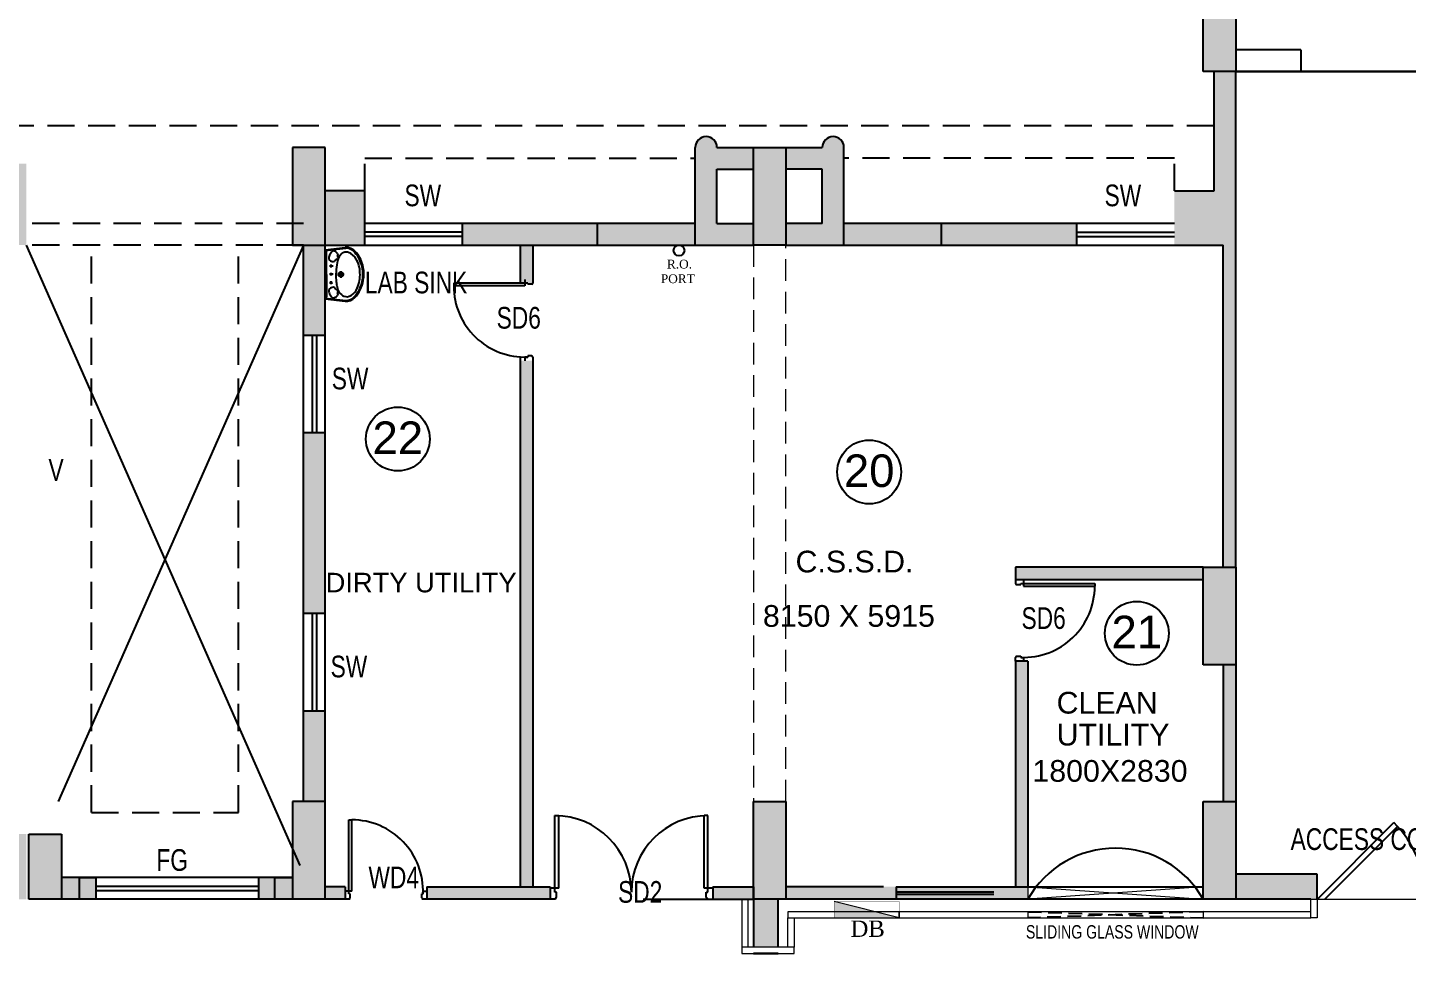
# Model space of a CAD drawing. Extents: x 11034434 to 11724204, y -4674497 to -3911811.
# Drawn here: x 11635292 to 11648006, y -4534033 to -4525498 of the extents above; entities that cross this region are included whole.
import ezdxf

# ---------------------------------------------------------------- set-up
doc = ezdxf.new("R2010")
doc.units = 0
doc.header["$MEASUREMENT"] = 0
for name, pattern in [('CENTER', [0]), ('DASHED', [0.75, 0.5, -0.25]), ('DASHED2', [0.375, 0.25, -0.125]), ('HIDDEN', [0.375, 0.25, -0.125])]:
    doc.linetypes.add(name, pattern=pattern)
doc.layers.get('0').update_dxf_attribs({"color": 251, "linetype": 'CONTINUOUS'})
for name, color, linetype, lineweight in [('0.0', 251, 'CONTINUOUS', 0), ('OT TEXT', 251, 'CONTINUOUS', 5), ('WALL PANEL', 7, 'CONTINUOUS', 15)]:
    doc.layers.add(name, color=color, linetype=linetype, lineweight=lineweight)
for name, color, linetype in [('BEAM', 251, 'CONTINUOUS'), ('BLOCK', 251, 'CONTINUOUS'), ('HATCH', 251, 'CONTINUOUS'), ('HS', 251, 'CONTINUOUS'), ('SECTION', 251, 'CONTINUOUS')]:
    doc.layers.add(name, color=color, linetype=linetype)
doc.styles.add('ARIAL', font='arial.ttf', dxfattribs={"width": 0.75})
doc.styles.get("Standard").update_dxf_attribs({"font": 'arial.ttf'})

# ---------------------------------------------------------------- blocks, each defined once
blk = doc.blocks.new('A$C2EC22F09')
at = {"lineweight": 15, "ltscale": 5}
h = blk.add_hatch(color=251, dxfattribs=at)
h.dxf.hatch_style = 1
h.paths.add_polyline_path([(150, 300), (0, 300), (0, -300)])
at = {"color": 7, "lineweight": 15, "ltscale": 5}
blk.add_line((0, -300), (150, 300), dxfattribs=at)
at = {"color": 7, "lineweight": 15, "ltscale": 5, "const_width": 2.42}
blk.add_lwpolyline([(0, -300), (0, 300), (150, 300), (150, -300), (0, -300)], dxfattribs=at)
at = {"layer": 'OT TEXT', "color": 117, "lineweight": 5, "insert": (-100, -9), "char_height": 150, "attachment_point": 5, "rotation": 270}
blk.add_mtext('{\\fTimes New Roman|b0|i0|c0|p18;\\C5;DB}', dxfattribs=at)

msp = doc.modelspace()

# ---------------------------------------------------------------- hatches: boundary and pattern name
at = {"ltscale": 500}
for points in [[(11646424, -4525903), (11646224, -4525903), (11646224, -4527003), (11645859, -4527003), (11645859, -4527303), (11645859, -4527503), (11646309, -4527503), (11646309, -4530473), (11646424, -4530473)], [(11642814, -4526603, 0.9999454), (11642614, -4526603), (11641644, -4526603, 0.9999615), (11641444, -4526603), (11641444, -4527303), (11641444, -4527503), (11641979, -4527503), (11641979, -4527303), (11641644, -4527303), (11641644, -4526803), (11641979, -4526803), (11641979, -4526753), (11642279, -4526753), (11642279, -4526803), (11642614, -4526803), (11642614, -4527303), (11642279, -4527303), (11642279, -4527503), (11642814, -4527503), (11642814, -4527303)], [(11638399, -4527303), (11638399, -4527003), (11638034, -4527003), (11638034, -4527503), (11638399, -4527503)], [(11646424, -4531373), (11646309, -4531373), (11646309, -4532633), (11646424, -4532633)], [(11635769, -4533333), (11635604, -4533333), (11635604, -4533533), (11635769, -4533533)], [(11637734, -4533333), (11637569, -4533333), (11637569, -4533533), (11637734, -4533533)], [(11641605.2, -4533418), (11641605.2, -4533533), (11641979, -4533533), (11641979, -4533418)], [(11644509, -4533418), (11642279, -4533418), (11642279, -4533533), (11644509, -4533533)]]:
    msp.add_hatch(color=256, dxfattribs=at).paths.add_polyline_path(points)
h = msp.add_hatch(color=256, dxfattribs=at)
h.paths.add_polyline_path([(11647174, -4533303), (11647174, -4533533), (11647174, -4533533)], flags=16)
h.paths.add_polyline_path([(11647174, -4533533), (11647174, -4533303), (11646424, -4533303), (11646424, -4533533)])
at = {"layer": 'HATCH', "ltscale": 500}
h = msp.add_hatch(color=251, dxfattribs=at)
h.dxf.hatch_style = 1
h.paths.add_polyline_path([(11633364, -4566323), (11633664, -4566323), (11633664, -4567223), (11633364, -4567223)])
h.paths.add_polyline_path([(11676774, -4570188), (11677674, -4570188), (11677674, -4570488), (11676774, -4570488)])
h.paths.add_polyline_path([(11651189, -4576253), (11651489, -4576253), (11651489, -4577153), (11651189, -4577153)])
h.paths.add_polyline_path([(11673574, -4576253), (11674174, -4576253), (11674174, -4576553), (11673574, -4576553)])
h.paths.add_polyline_path([(11629934, -4558133), (11630684, -4558133), (11630684, -4558433), (11629934, -4558433)])
h.paths.add_polyline_path([(11629934, -4561663), (11630834, -4561663), (11630834, -4561963), (11629934, -4561963)])
h.paths.add_polyline_path([(11666915.7, -4576153), (11667744, -4576153), (11667744, -4576453), (11666915.7, -4576453)])
h.paths.add_polyline_path([(11643159, -4575553), (11643459, -4575553), (11643459, -4576453), (11643159, -4576453)])
h.paths.add_polyline_path([(11636989, -4575703), (11637289, -4575703), (11637289, -4576453), (11636989, -4576453)])
h.paths.add_polyline_path([(11636664, -4576478), (11636964, -4576478), (11636964, -4577228), (11636664, -4577228)])
h.paths.add_polyline_path([(11629934, -4547263), (11630684, -4547263), (11630684, -4547563), (11629934, -4547563)])
h.paths.add_polyline_path([(11676774, -4547263), (11677674, -4547263), (11677674, -4547563), (11676774, -4547563)])
h.paths.add_polyline_path([(11629834, -4566323), (11630134, -4566323), (11630134, -4567223), (11629834, -4567223)])
h.paths.add_polyline_path([(11636664, -4575703), (11636964, -4575703), (11636964, -4576453), (11636664, -4576453)])
h.paths.add_polyline_path([(11676674, -4533533), (11676974, -4533533), (11676974, -4532554.7), (11676674, -4532554.7)])
h.paths.add_polyline_path([(11629934, -4554533), (11630684, -4554533), (11630684, -4554833), (11629934, -4554833)])
h.paths.add_polyline_path([(11658389, -4576253), (11658689, -4576253), (11658689, -4577153), (11658389, -4577153)])
h.paths.add_polyline_path([(11676774, -4527303), (11677674, -4527303), (11677674, -4527603), (11676774, -4527603)])
h.paths.add_polyline_path([(11676774, -4543663), (11677674, -4543663), (11677674, -4543963), (11676774, -4543963)])
h.paths.add_polyline_path([(11629934, -4550933), (11630684, -4550933), (11630684, -4551233), (11629934, -4551233)])
h.paths.add_polyline_path([(11661989, -4570223), (11662289, -4570223), (11662289, -4571123), (11661989, -4571123)])
h.paths.add_polyline_path([(11676774, -4550933), (11677674, -4550933), (11677674, -4551233), (11676774, -4551233)])
h.paths.add_polyline_path([(11634979, -4536533), (11635279, -4536533), (11635279, -4537133), (11634979, -4537133)])
h.paths.add_polyline_path([(11629934, -4536533), (11630834, -4536533), (11630834, -4536833), (11629934, -4536833)])
h.paths.add_polyline_path([(11676774, -4536533), (11677574, -4536533), (11677574, -4536833), (11676774, -4536833)])
h.paths.add_polyline_path([(11673574, -4565263), (11674272.9, -4565263), (11674272.9, -4565563), (11673574, -4565563)])
h.paths.add_polyline_path([(11670744, -4576153), (11671572.3, -4576153), (11671572.3, -4576453), (11670744, -4576453)])
h.paths.add_polyline_path([(11676774, -4558133), (11677674, -4558133), (11677674, -4558433), (11676774, -4558433)])
h.paths.add_polyline_path([(11634979, -4532933), (11635279, -4532933), (11635279, -4533533), (11634979, -4533533)])
h.paths.add_polyline_path([(11635304, -4532933), (11635604, -4532933), (11635604, -4533533), (11635304, -4533533)])
h.paths.add_polyline_path([(11631314, -4532633), (11631614, -4532633), (11631614, -4533533), (11631314, -4533533)])
h.paths.add_polyline_path([(11676774, -4576153), (11677674, -4576153), (11677674, -4576453), (11676774, -4576453)])
h.paths.add_polyline_path([(11649424, -4525003), (11649724, -4525003), (11649724, -4525903), (11649424, -4525903)])
h.paths.add_polyline_path([(11655454, -4525003), (11655754, -4525003), (11655754, -4525903), (11655454, -4525903)])
h.paths.add_polyline_path([(11633364, -4575703), (11633664, -4575703), (11633664, -4576453), (11633364, -4576453)])
h.paths.add_polyline_path([(11635304, -4536533), (11635604, -4536533), (11635604, -4537133), (11635304, -4537133)])
h.paths.add_polyline_path([(11646124, -4525003), (11646424, -4525003), (11646424, -4525903), (11646124, -4525903)])
h.paths.add_polyline_path([(11631314, -4526753), (11631614, -4526753), (11631614, -4527503), (11631314, -4527503)])
h.paths.add_polyline_path([(11634979, -4540133), (11635279, -4540133), (11635279, -4540733), (11634979, -4540733)])
h.paths.add_polyline_path([(11635304, -4540733), (11635604, -4540733), (11635604, -4540133), (11635304, -4540133)])
h.paths.add_polyline_path([(11633364, -4561213), (11633664, -4561213), (11633664, -4561963), (11633364, -4561963)])
h.paths.add_polyline_path([(11634979, -4526753), (11635279, -4526753), (11635279, -4527503), (11634979, -4527503)])
h.paths.add_polyline_path([(11632914, -4576478), (11633664, -4576478), (11633664, -4576778), (11632914, -4576778)])
h.paths.add_polyline_path([(11661989, -4576253), (11662289, -4576253), (11662289, -4577153), (11661989, -4577153)])
h.paths.add_polyline_path([(11633364, -4570223), (11633664, -4570223), (11633664, -4570973), (11633364, -4570973)])
h.paths.add_polyline_path([(11654789, -4576253), (11655089, -4576253), (11655089, -4577153), (11654789, -4577153)])
h.paths.add_polyline_path([(11676774, -4540133), (11677674, -4540133), (11677674, -4540433), (11676774, -4540433)])
h.paths.add_polyline_path([(11629934, -4543663), (11630684, -4543663), (11630684, -4543963), (11629934, -4543963)])
h.paths.add_polyline_path([(11670744, -4576478), (11671344, -4576478), (11671344, -4576778), (11670744, -4576778)])
h.paths.add_polyline_path([(11629659, -4576478), (11630409, -4576478), (11630409, -4576778), (11629659, -4576778)])
h.paths.add_polyline_path([(11667144, -4576478), (11667744, -4576478), (11667744, -4576778), (11667144, -4576778)])
h.paths.add_polyline_path([(11630834, -4540133), (11629934, -4540133), (11629934, -4540433), (11630834, -4540433)])
h.paths.add_polyline_path([(11643159, -4570223), (11643459, -4570223), (11643459, -4571123), (11643159, -4571123)])
h.paths.add_polyline_path([(11647589, -4576253), (11647889, -4576253), (11647889, -4577153), (11647589, -4577153)])
h.paths.add_polyline_path([(11667444, -4570223), (11667744, -4570223), (11667744, -4571123), (11667444, -4571123)])
h.paths.add_polyline_path([(11676774, -4561663), (11677674, -4561663), (11677674, -4561963), (11676774, -4561963)])
h.paths.add_polyline_path([(11676774, -4566923), (11677752.3, -4566923), (11677752.3, -4567223), (11676774, -4567223)])
h.paths.add_polyline_path([(11637734, -4526603), (11638034, -4526603), (11638034, -4527503), (11637734, -4527503)])
edge = h.paths.add_edge_path()
edge.add_line((11658239, -4526603), (11658239, -4527503))
edge.add_line((11670744, -4567223), (11671722.3, -4567223))
edge.add_line((11636664, -4561213), (11636664, -4561963))
edge.add_line((11658539, -4533533), (11658539, -4532633))
edge.add_line((11636964, -4570973), (11636964, -4570223))
edge.add_line((11636989, -4570223), (11636989, -4570973))
h.paths.add_polyline_path([(11655454, -4566923), (11656354, -4566923), (11656354, -4567223), (11655454, -4567223)], flags=17)
h.paths.add_polyline_path([(11640094, -4566323), (11640394, -4566323), (11640394, -4567223), (11640094, -4567223)], flags=17)
h.paths.add_polyline_path([(11636989, -4566473), (11637289, -4566473), (11637289, -4567223), (11636989, -4567223)], flags=17)
h.paths.add_polyline_path([(11636989, -4570223), (11637289, -4570223), (11637289, -4570973), (11636989, -4570973)], flags=17)
h.paths.add_polyline_path([(11645445.7, -4566923), (11646424, -4566923), (11646424, -4567223), (11645445.7, -4567223)], flags=17)
h.paths.add_polyline_path([(11647249.9, -4570223), (11648228.1, -4570223), (11648228.1, -4570523), (11647249.9, -4570523)], flags=17)
h.paths.add_polyline_path([(11660814, -4566923), (11661714, -4566923), (11661714, -4567223), (11660814, -4567223)], flags=17)
h.paths.add_polyline_path([(11649424, -4566923), (11650402.3, -4566923), (11650402.3, -4567223), (11649424, -4567223)], flags=17)
h.paths.add_polyline_path([(11666844, -4566923), (11667744, -4566923), (11667744, -4567223), (11666844, -4567223)], flags=17)
h.paths.add_polyline_path([(11636664, -4566473), (11636964, -4566473), (11636964, -4567223), (11636664, -4567223)], flags=17)
h.paths.add_polyline_path([(11636664, -4570223), (11636964, -4570223), (11636964, -4570973), (11636664, -4570973)], flags=17)
h.paths.add_polyline_path([(11660814, -4540133), (11661714, -4540133), (11661714, -4540433), (11660814, -4540433)], flags=17)
h.paths.add_polyline_path([(11655454, -4532933), (11655754, -4532933), (11655754, -4533533), (11655454, -4533533)], flags=16)
h.paths.add_polyline_path([(11655454, -4547263), (11656354, -4547263), (11656354, -4547563), (11655454, -4547563)], flags=17)
h.paths.add_polyline_path([(11652224, -4531073), (11652824, -4531073), (11652824, -4531373), (11652224, -4531373)], flags=17)
h.paths.add_polyline_path([(11652224, -4533233), (11652824, -4533233), (11652824, -4533533), (11652224, -4533533)], flags=16)
h.paths.add_polyline_path([(11660814, -4561663), (11661714, -4561663), (11661714, -4561963), (11660814, -4561963)], flags=17)
h.paths.add_polyline_path([(11636664, -4561213), (11636964, -4561213), (11636964, -4561963), (11636664, -4561963)], flags=17)
h.paths.add_polyline_path([(11646424, -4551233), (11645524, -4551233), (11645524, -4550933), (11646424, -4550933)], flags=17)
h.paths.add_polyline_path([(11639494, -4558133), (11640394, -4558133), (11640394, -4558433), (11639494, -4558433)], flags=17)
h.paths.add_polyline_path([(11646124, -4561363), (11646424, -4561363), (11646424, -4562263), (11646124, -4562263)], flags=17)
h.paths.add_polyline_path([(11639494, -4561663), (11640394, -4561663), (11640394, -4561963), (11639494, -4561963)], flags=17)
h.paths.add_polyline_path([(11655454, -4558133), (11656354, -4558133), (11656354, -4558433), (11655454, -4558433)], flags=17)
h.paths.add_polyline_path([(11636989, -4561213), (11637289, -4561213), (11637289, -4561963), (11636989, -4561963)], flags=17)
h.paths.add_polyline_path([(11639494, -4554533), (11640394, -4554533), (11640394, -4554833), (11639494, -4554833)], flags=17)
h.paths.add_polyline_path([(11660814, -4543663), (11661714, -4543663), (11661714, -4543963), (11660814, -4543963)], flags=17)
h.paths.add_polyline_path([(11660814, -4554533), (11661714, -4554533), (11661714, -4554833), (11660814, -4554833)], flags=17)
h.paths.add_polyline_path([(11660814, -4550933), (11661714, -4550933), (11661714, -4551233), (11660814, -4551233)], flags=17)
h.paths.add_polyline_path([(11664314, -4565263), (11664914, -4565263), (11664914, -4565563), (11664314, -4565563)], flags=17)
h.paths.add_polyline_path([(11670744, -4547263), (11671644, -4547263), (11671644, -4547563), (11670744, -4547563)], flags=17)
h.paths.add_polyline_path([(11666844, -4547263), (11667744, -4547263), (11667744, -4547563), (11666844, -4547563)], flags=17)
h.paths.add_polyline_path([(11649424, -4554233), (11649724, -4554233), (11649724, -4555133), (11649424, -4555133)], flags=17)
h.paths.add_polyline_path([(11655454, -4554533), (11656354, -4554533), (11656354, -4554833), (11655454, -4554833)], flags=17)
h.paths.add_polyline_path([(11670744, -4566923), (11671722.3, -4566923), (11671722.3, -4567223), (11670744, -4567223)], flags=17)
h.paths.add_polyline_path([(11646124, -4554233), (11646424, -4554233), (11646424, -4555133), (11646124, -4555133)], flags=17)
h.paths.add_polyline_path([(11667444, -4554233), (11667744, -4554233), (11667744, -4555133), (11667444, -4555133)], flags=17)
h.paths.add_polyline_path([(11649424, -4547263), (11650324, -4547263), (11650324, -4547563), (11649424, -4547563)], flags=17)
h.paths.add_polyline_path([(11662541.5, -4533233), (11663441.5, -4533233), (11663441.5, -4533533), (11662541.5, -4533533)], flags=17)
h.paths.add_polyline_path([(11666844, -4533233), (11667744, -4533233), (11667744, -4533533), (11666844, -4533533)], flags=17)
h.paths.add_polyline_path([(11670744, -4533233), (11671644, -4533233), (11671644, -4533533), (11670744, -4533533)], flags=17)
h.paths.add_polyline_path([(11655454, -4550933), (11656354, -4550933), (11656354, -4551233), (11655454, -4551233)], flags=17)
h.paths.add_polyline_path([(11649424, -4550933), (11650324, -4550933), (11650324, -4551233), (11649424, -4551233)], flags=17)
h.paths.add_polyline_path([(11642994, -4565263), (11643594, -4565263), (11643594, -4565563), (11642994, -4565563)], flags=17)
h.paths.add_polyline_path([(11655454, -4540133), (11656354, -4540133), (11656354, -4540433), (11655454, -4540433)], flags=17)
h.paths.add_polyline_path([(11639494, -4550933), (11640394, -4550933), (11640394, -4551233), (11639494, -4551233)], flags=17)
h.paths.add_polyline_path([(11670744, -4550933), (11671644, -4550933), (11671644, -4551233), (11670744, -4551233)], flags=17)
h.paths.add_polyline_path([(11666844, -4550933), (11667744, -4550933), (11667744, -4551233), (11666844, -4551233)], flags=17)
h.paths.add_polyline_path([(11670744, -4554233), (11671044, -4554233), (11671044, -4555133), (11670744, -4555133)], flags=17)
h.paths.add_polyline_path([(11649424, -4557833), (11649724, -4557833), (11649724, -4558733), (11649424, -4558733)], flags=17)
h.paths.add_polyline_path([(11670744, -4561363), (11671044, -4561363), (11671044, -4562263), (11670744, -4562263)], flags=17)
h.paths.add_polyline_path([(11655454, -4543663), (11656354, -4543663), (11656354, -4543963), (11655454, -4543963)], flags=17)
h.paths.add_polyline_path([(11667444, -4543363), (11667744, -4543363), (11667744, -4544263), (11667444, -4544263)], flags=17)
h.paths.add_polyline_path([(11670744, -4543363), (11671044, -4543363), (11671044, -4544263), (11670744, -4544263)], flags=17)
h.paths.add_polyline_path([(11645524, -4547263), (11646424, -4547263), (11646424, -4547563), (11645524, -4547563)], flags=17)
h.paths.add_polyline_path([(11660618.7, -4547262.8), (11661714, -4547263), (11661714, -4547563), (11660618.7, -4547562.8)], flags=17)
h.paths.add_polyline_path([(11639494, -4547263), (11640394, -4547263), (11640394, -4547563), (11639494, -4547563)], flags=17)
h.paths.add_polyline_path([(11654449.9, -4570223), (11655428.1, -4570223), (11655428.1, -4570523), (11654449.9, -4570523)], flags=17)
h.paths.add_polyline_path([(11646124, -4557833), (11646424, -4557833), (11646424, -4558733), (11646124, -4558733)], flags=17)
h.paths.add_polyline_path([(11641979, -4527503), (11642279, -4527503), (11642279, -4526703), (11641979, -4526703)], flags=17)
h.paths.add_polyline_path([(11670744, -4539833), (11671044, -4539833), (11671044, -4540733), (11670744, -4540733)], flags=17)
h.paths.add_polyline_path([(11646124, -4530473), (11646424, -4530473), (11646424, -4531373), (11646124, -4531373)], flags=17)
h.paths.add_polyline_path([(11660814, -4536533), (11661714, -4536533), (11661714, -4536833), (11660814, -4536833)], flags=17)
h.paths.add_polyline_path([(11655454, -4530473), (11655754, -4530473), (11655754, -4531373), (11655454, -4531373)], flags=17)
h.paths.add_polyline_path([(11641979, -4532633), (11642279, -4532633), (11642279, -4533533), (11641979, -4533533)], flags=17)
h.paths.add_polyline_path([(11658239, -4532633), (11658539, -4532633), (11658539, -4533533), (11658239, -4533533)], flags=16)
h.paths.add_polyline_path([(11639494, -4536533), (11640394, -4536533), (11640394, -4536833), (11639494, -4536833)], flags=17)
h.paths.add_polyline_path([(11649424, -4536533), (11650069, -4536533), (11650069, -4536833), (11649424, -4536833)], flags=17)
h.paths.add_polyline_path([(11637734, -4532633), (11638034, -4532633), (11638034, -4533533), (11637734, -4533533)], flags=17)
h.paths.add_polyline_path([(11667444, -4526603), (11667744, -4526603), (11667744, -4527503), (11667444, -4527503)], flags=17)
h.paths.add_polyline_path([(11646124, -4532633), (11646424, -4532633), (11646424, -4533533), (11646124, -4533533)], flags=17)
h.paths.add_polyline_path([(11662841.5, -4526603), (11663141.5, -4526603), (11663141.5, -4527503), (11662841.5, -4527503)], flags=17)
h.paths.add_polyline_path([(11670744, -4536533), (11671644, -4536533), (11671644, -4536833), (11670744, -4536833)], flags=17)
h.paths.add_polyline_path([(11646124, -4543363), (11646424, -4543363), (11646424, -4544263), (11646124, -4544263)], flags=17)
h.paths.add_polyline_path([(11639494, -4540133), (11640394, -4540133), (11640394, -4540433), (11639494, -4540433)], flags=17)
h.paths.add_polyline_path([(11658239, -4526603), (11658539, -4526603), (11658539, -4527503), (11658239, -4527503)], flags=17)
h.paths.add_polyline_path([(11666844, -4536533), (11667744, -4536533), (11667744, -4536833), (11666844, -4536833)], flags=17)
h.paths.add_polyline_path([(11670744, -4526603), (11671044, -4526603), (11671044, -4527503), (11670744, -4527503)], flags=17)
h.paths.add_polyline_path([(11658049.9, -4570223), (11659028.1, -4570223), (11659028.1, -4570523), (11658049.9, -4570523)], flags=17)
h.paths.add_polyline_path([(11655454, -4536533), (11656354, -4536533), (11656354, -4536833), (11655454, -4536833)], flags=17)
h.paths.add_polyline_path([(11655454, -4561663), (11656354, -4561663), (11656354, -4561963), (11655454, -4561963)], flags=17)
h.paths.add_polyline_path([(11649424, -4539833), (11649724, -4539833), (11649724, -4540733), (11649424, -4540733)], flags=17)
h.paths.add_polyline_path([(11660814, -4558133), (11661714, -4558133), (11661714, -4558433), (11660814, -4558433)], flags=17)
h.paths.add_polyline_path([(11646124, -4540733), (11646424, -4540733), (11646424, -4539835.4), (11646124, -4539835.4)], flags=17)
h.paths.add_polyline_path([(11667444, -4557833), (11667744, -4557833), (11667744, -4558733), (11667444, -4558733)], flags=17)
h.paths.add_polyline_path([(11649424, -4561363), (11649724, -4561363), (11649724, -4562263), (11649424, -4562263)], flags=17)
h.paths.add_polyline_path([(11670744, -4557833), (11671044, -4557833), (11671044, -4558733), (11670744, -4558733)], flags=17)
h.paths.add_polyline_path([(11645445.7, -4536533), (11646424, -4536533), (11646424, -4536833), (11645445.7, -4536833)], flags=17)
h.paths.add_polyline_path([(11667444, -4561363), (11667744, -4561363), (11667744, -4562263), (11667444, -4562263)], flags=17)
h.paths.add_polyline_path([(11649424, -4543363), (11649724, -4543363), (11649724, -4544263), (11649424, -4544263)], flags=17)
h.paths.add_polyline_path([(11639494, -4543663), (11640394, -4543663), (11640394, -4543963), (11639494, -4543963)], flags=17)
h.paths.add_polyline_path([(11667444, -4539833), (11667744, -4539833), (11667744, -4540733), (11667444, -4540733)], flags=17)
h.paths.add_polyline_path([(11671044, -4570280.2), (11670744, -4570280.2), (11670744, -4571201.3), (11671044, -4571201.3)])
at = {"layer": 'HS', "lineweight": -3, "ltscale": 500}
h = msp.add_hatch(color=256, dxfattribs=at)
h.dxf.hatch_style = 1
h.paths.add_polyline_path([(11641444, -4527303), (11640429, -4527303), (11639299, -4527303), (11639299, -4527503), (11639899, -4527503), (11641444, -4527503)])
h.paths.add_polyline_path([(11644959, -4527303), (11643829, -4527303), (11642814, -4527303), (11642814, -4527503), (11644959, -4527503)])
h = msp.add_hatch(color=256, dxfattribs=at)
h.dxf.hatch_style = 1
h.paths.add_polyline_path([(11638034, -4527503), (11637834, -4527503), (11637834, -4528335.5), (11638034, -4528335.5)])
h.paths.add_polyline_path([(11638034, -4529235.5), (11637834, -4529235.5), (11637834, -4530018), (11637834, -4530068), (11638034, -4530068)])
h.paths.add_polyline_path([(11638034, -4530068), (11637834, -4530068), (11637834, -4530900.5), (11638034, -4530900.5)])
h.paths.add_polyline_path([(11638034, -4531800.5), (11637834, -4531800.5), (11637834, -4532323), (11637834, -4532633), (11638034, -4532633)])
h = msp.add_hatch(color=256, dxfattribs=at)
h.dxf.hatch_style = 1
h.paths.add_polyline_path([(11639949, -4527503), (11639834, -4527503), (11639834, -4527853.6), (11639874, -4527853.6), (11639900.3, -4527853.6), (11639900.3, -4527864.8), (11639937.8, -4527864.8), (11639937.8, -4527863, 0.4142136), (11639947.1, -4527853.6), (11639949, -4527853.6), (11639949, -4527819.8)])
h = msp.add_hatch(color=256, dxfattribs=at)
h.dxf.hatch_style = 1
h.paths.add_polyline_path([(11639949, -4528569.8), (11639834, -4528569.8), (11639834, -4533418), (11639949, -4533418)])
at = {"layer": 'HS', "linetype": 'CENTER', "ltscale": 500, "true_color": 0x636466}
h = msp.add_hatch(color=251, dxfattribs=at)
h.dxf.hatch_style = 1
h.paths.add_polyline_path([(11638969, -4533418), (11638969, -4533533), (11640105.3, -4533533), (11640105.3, -4533418)])
h.paths.add_polyline_path([(11638034, -4533533), (11638219, -4533533), (11638219, -4533418), (11638034, -4533418)])
h.paths.add_polyline_path([(11644394, -4530473), (11644394, -4530588), (11646124, -4530588), (11646124, -4530473)])
h.paths.add_polyline_path([(11644509, -4531338), (11644394, -4531338), (11644394, -4533418), (11644509, -4533418)])
at = {"layer": 'HS', "lineweight": -3, "ltscale": 500}
h = msp.add_hatch(color=256, dxfattribs=at)
h.dxf.hatch_style = 1
h.paths.add_polyline_path([(11635919, -4533533), (11635919, -4533333), (11635769, -4533333), (11635769, -4533533)])
h.paths.add_polyline_path([(11637419, -4533333), (11637419, -4533533), (11637569, -4533533), (11637569, -4533333)])
h = msp.add_hatch(color=256, dxfattribs=at)
h.dxf.hatch_style = 1
h.paths.add_polyline_path([(11644194, -4533487), (11643294, -4533487), (11643294, -4533533), (11644194, -4533533)])
h.paths.add_polyline_path([(11644194, -4533464), (11643294, -4533464), (11643294, -4533487), (11644194, -4533487)])
h.paths.add_polyline_path([(11644194, -4533418), (11643294, -4533418), (11643294, -4533464), (11644194, -4533464)])
h.paths.add_polyline_path([(11640698.6, -4533315.4), (11641011.9, -4533315.4), (11641011.9, -4533616.2), (11640698.6, -4533616.2)], flags=9)
at = {"layer": 'HS', "linetype": 'CENTER', "ltscale": 500, "true_color": 0x636466}
h = msp.add_hatch(color=251, dxfattribs=at)
h.dxf.hatch_style = 1
h.paths.add_polyline_path([(11642209, -4533533), (11641979, -4533533), (11641979, -4533975.8), (11642209, -4533975.8)])
h.paths.add_polyline_path([(11641979, -4536533), (11642209, -4536533), (11642209, -4536090.2), (11641979, -4536090.2)])

# ---------------------------------------------------------------- linework, layer by layer
at = {"lineweight": 25, "ltscale": 500}
for p, q in [((11646124, -4525903), (11646124, -4525003)), ((11646424, -4525003), (11646424, -4525903)), ((11646424, -4525903), (11646124, -4525903)), ((11641979, -4527503), (11641979, -4526603)), ((11641979, -4526603), (11642279, -4526603)), ((11642279, -4526603), (11642279, -4527503)), ((11638399, -4527503), (11639899, -4527503)), ((11642279, -4527503), (11641979, -4527503)), ((11638034, -4528335.5), (11637834, -4528335.5)), ((11638034, -4532633), (11638034, -4528785.5)), ((11638034, -4529235.5), (11637834, -4529235.5)), ((11646124, -4531373), (11646124, -4530473)), ((11646124, -4530473), (11646424, -4530473)), ((11646424, -4530473), (11646424, -4531373)), ((11638034, -4530900.5), (11637834, -4530900.5)), ((11646424, -4531373), (11646124, -4531373)), ((11638034, -4531800.5), (11637834, -4531800.5)), ((11641979, -4533533), (11641979, -4532633)), ((11641979, -4532633), (11642279, -4532633)), ((11642279, -4532633), (11642279, -4533533)), ((11646124, -4533533), (11646124, -4532633)), ((11646124, -4532633), (11646424, -4532633)), ((11646424, -4532633), (11646424, -4533533)), ((11635769, -4533333), (11635919, -4533333)), ((11635919, -4533333), (11635919, -4533533)), ((11637419, -4533333), (11637419, -4533533)), ((11637569, -4533333), (11637734, -4533333)), ((11642279, -4533533), (11641979, -4533533)), ((11646424, -4533533), (11646124, -4533533))]:
    msp.add_line(p, q, dxfattribs=at)
at = {"lineweight": 25}
for p, q in [((11647024, -4525703), (11646424, -4525703)), ((11647024, -4525703), (11647024, -4525905)), ((11646224, -4527003), (11646224, -4525903)), ((11649424, -4525903), (11646424, -4525903)), ((11646424, -4530473), (11646424, -4525903)), ((11649854, -4525905), (11646424, -4525905)), ((11637734, -4526603), (11637734, -4527503)), ((11638034, -4526603), (11637734, -4526603)), ((11638034, -4533533), (11638034, -4526603)), ((11641444, -4527503), (11641444, -4526603)), ((11641644, -4526603), (11641979, -4526603)), ((11642279, -4526603), (11642614, -4526603)), ((11642814, -4527503), (11642814, -4526603)), ((11641644, -4527303), (11641644, -4526803)), ((11641644, -4526803), (11641979, -4526803)), ((11642614, -4526803), (11642279, -4526803)), ((11642614, -4527303), (11642614, -4526803)), ((11638399, -4527003), (11638034, -4527003)), ((11638399, -4527503), (11638399, -4527003)), ((11645859, -4527003), (11646224, -4527003)), ((11641444, -4527303), (11638399, -4527303)), ((11639299, -4527503), (11639299, -4527303)), ((11640544, -4527503), (11640544, -4527303)), ((11641644, -4527303), (11641979, -4527303)), ((11642614, -4527303), (11642279, -4527303)), ((11645859, -4527303), (11642814, -4527303)), ((11643714, -4527503), (11643714, -4527303)), ((11644959, -4527503), (11644959, -4527303)), ((11639299, -4527383), (11638399, -4527383)), ((11639299, -4527423), (11638399, -4527423)), ((11644959, -4527383), (11645859, -4527383)), ((11644959, -4527423), (11645859, -4527423)), ((11635279, -4527503), (11637799, -4533223.5)), ((11637834, -4527503), (11635574.1, -4532633)), ((11637734, -4527503), (11641979, -4527503)), ((11637834, -4532633), (11637834, -4527503)), ((11638034, -4527546.7), (11638218.7, -4527526)), ((11638034, -4527554.7), (11638225.4, -4527533.3)), ((11638034, -4527546.7), (11638034, -4527999.2)), ((11638043.6, -4527561.9), (11638044.7, -4527979.8)), ((11639834, -4527853.6), (11639834, -4527503)), ((11639949, -4527853.6), (11639949, -4527503)), ((11642279, -4527503), (11646309, -4527503)), ((11646309, -4530473), (11646309, -4527503)), ((11638105.9, -4527697.6), (11638073.4, -4527697.6)), ((11638088.4, -4527709.7), (11638088.4, -4527683.4)), ((11638177.3, -4527743.6), (11638177.3, -4527803.9)), ((11638105.9, -4527772.4), (11638073.4, -4527772.4)), ((11638100.7, -4527851.6), (11638073.4, -4527851.6)), ((11638088.4, -4527784.5), (11638088.4, -4527758.2)), ((11638088.4, -4527863.7), (11638088.4, -4527837.5)), ((11638207.4, -4527773.9), (11638146, -4527773.9)), ((11639217.8, -4527853.6), (11639217.8, -4527879.8)), ((11639900.3, -4527853.6), (11639217.8, -4527853.6)), ((11639874, -4527819.8), (11639874, -4527879.8)), ((11639900.3, -4527864.8), (11639900.3, -4527853.6)), ((11639937.8, -4527864.8), (11639900.3, -4527864.8)), ((11639937.8, -4527864.8), (11639937.8, -4527863)), ((11639949, -4527853.6), (11639947.1, -4527853.6)), ((11638034, -4527991.2), (11638225.4, -4528012.7)), ((11638034, -4527999.2), (11638218.7, -4528019.9)), ((11639874, -4527879.8), (11639217.8, -4527879.8)), ((11639834, -4533418), (11639834, -4528534.9)), ((11639900.3, -4528536.1), (11639874, -4528536.1)), ((11639874, -4528536.1), (11639874, -4528569.8)), ((11639900.3, -4528524.8), (11639900.3, -4528536.1)), ((11639937.8, -4528524.8), (11639900.3, -4528524.8)), ((11639937.8, -4528524.8), (11639937.8, -4528526.7)), ((11639949, -4528536.1), (11639947.1, -4528536.1)), ((11639949, -4528569.8), (11639949, -4528536.1)), ((11639949, -4533418), (11639949, -4528569.8)), ((11644394, -4530473), (11644394, -4530588)), ((11646124, -4530473), (11644394, -4530473)), ((11646124, -4530588), (11644394, -4530588)), ((11644394, -4530588), (11644394, -4530621.7)), ((11644394, -4530621.7), (11644395.9, -4530621.7)), ((11644405.3, -4530633), (11644405.3, -4530631.1)), ((11644405.3, -4530633), (11644442.8, -4530633)), ((11644442.8, -4530633), (11644442.8, -4530621.7)), ((11644442.8, -4530621.7), (11645125.3, -4530621.7)), ((11644469, -4530588), (11644469, -4530648)), ((11644469, -4530648), (11645125.3, -4530648)), ((11645125.3, -4530621.7), (11645125.3, -4530648)), ((11644394, -4531304.2), (11644395.9, -4531304.2)), ((11644394, -4531338), (11644394, -4531304.2)), ((11644405.3, -4531293), (11644405.3, -4531294.9)), ((11644405.3, -4531293), (11644442.8, -4531293)), ((11644442.8, -4531293), (11644442.8, -4531304.2)), ((11644442.8, -4531304.2), (11644469, -4531304.2)), ((11644469, -4531304.2), (11644469, -4531338)), ((11644394, -4531338), (11644394, -4533418)), ((11644509, -4531338), (11644394, -4531338)), ((11644509, -4531338), (11644509, -4533418)), ((11646309, -4531373), (11646309, -4532633)), ((11646424, -4531373), (11646424, -4532633)), ((11637734, -4532633), (11637734, -4533533)), ((11638034, -4532633), (11637734, -4532633)), ((11638252.8, -4532801.7), (11638279, -4532801.7)), ((11638252.8, -4533484.2), (11638252.8, -4532801.7)), ((11638279, -4533458), (11638279, -4532801.7)), ((11640150.3, -4533468), (11640150.3, -4532763)), ((11640150.3, -4532763), (11640185.3, -4532763)), ((11640185.3, -4533433), (11640185.3, -4532763)), ((11641525.3, -4533433), (11641525.3, -4532763)), ((11641560.3, -4532763), (11641525.3, -4532763)), ((11641560.3, -4533468), (11641560.3, -4532763)), ((11647174, -4533534.7), (11647881.1, -4532827.6)), ((11635304, -4533533), (11635304, -4532933)), ((11635304, -4532933), (11635604, -4532933)), ((11635604, -4532933), (11635604, -4533533)), ((11647245.6, -4533533.9), (11647915.6, -4532863.9)), ((11637734, -4533333), (11635604, -4533333)), ((11635769, -4533533), (11635769, -4533333)), ((11637569, -4533533), (11637569, -4533333)), ((11647174, -4533303), (11646424, -4533303)), ((11647174, -4533303), (11646424, -4533303)), ((11646424, -4533303), (11646424, -4533533)), ((11647174, -4533533), (11647174, -4533303)), ((11635919, -4533413), (11637419, -4533413)), ((11635919, -4533453), (11637419, -4533453)), ((11638219, -4533418), (11638034, -4533418)), ((11638219, -4533418), (11638219, -4533533)), ((11638279, -4533458), (11638219, -4533458)), ((11638219, -4533458), (11638219, -4533533)), ((11638935.3, -4533484.2), (11638935.3, -4533458)), ((11638935.3, -4533458), (11638969, -4533458)), ((11638969, -4533418), (11640105.3, -4533418)), ((11638969, -4533418), (11638969, -4533533)), ((11640105.3, -4533418), (11640105.3, -4533533)), ((11640185.3, -4533433), (11640105.3, -4533433)), ((11640165.3, -4533468), (11640150.3, -4533468)), ((11640165.3, -4533518), (11640165.3, -4533468)), ((11641605.2, -4533433), (11641525.3, -4533433)), ((11641545.3, -4533468), (11641560.3, -4533468)), ((11641545.3, -4533518), (11641545.3, -4533468)), ((11641605.2, -4533418), (11641979, -4533418)), ((11641605.2, -4533418), (11641605.2, -4533533)), ((11641979, -4533418), (11641979, -4533533)), ((11643179, -4533418), (11642279, -4533418)), ((11643294, -4533418), (11643294, -4533533)), ((11643294, -4533418), (11646124, -4533418)), ((11643294, -4533464), (11644194, -4533464)), ((11638252.8, -4533533), (11635304, -4533533)), ((11638264, -4533484.2), (11638252.8, -4533484.2)), ((11638252.8, -4533533), (11638252.8, -4533531.1)), ((11638264, -4533521.7), (11638262.1, -4533521.7)), ((11638264, -4533521.7), (11638264, -4533484.2)), ((11638924, -4533484.2), (11638935.3, -4533484.2)), ((11638924, -4533521.7), (11638924, -4533484.2)), ((11638924, -4533521.7), (11638925.9, -4533521.7)), ((11638935.3, -4533533), (11638935.3, -4533531.1)), ((11640150.3, -4533533), (11638935.3, -4533533)), ((11640150.3, -4533533), (11640150.3, -4533530.5)), ((11640165.3, -4533518), (11640162.8, -4533518)), ((11640964, -4533533), (11641979, -4533533)), ((11641545.3, -4533518), (11641547.8, -4533518)), ((11641560.3, -4533533), (11641560.3, -4533530.5)), ((11646124, -4533533), (11642279, -4533533)), ((11643294, -4533487), (11644194, -4533487)), ((11647116.8, -4533533), (11646424, -4533533)), ((11642209, -4534033), (11641979, -4534033))]:
    msp.add_line(p, q, dxfattribs=at)
at = {"linetype": 'DASHED', "lineweight": 25, "ltscale": 500}
for p, q in [((11646224, -4526403), (11628377, -4526403)), ((11638399, -4527003), (11638399, -4526703)), ((11638399, -4526703), (11641444, -4526703)), ((11645859, -4526703), (11642814, -4526703)), ((11645859, -4527003), (11645859, -4526703)), ((11637834, -4527303), (11635279, -4527303)), ((11637834, -4527503), (11635279, -4527503)), ((11635879, -4532733), (11635879, -4527503)), ((11637234, -4532733), (11637234, -4527503)), ((11635879, -4532733), (11637234, -4532733))]:
    msp.add_line(p, q, dxfattribs=at)
at = {"lineweight": 25, "ltscale": 2}
for p, q in [((11637914, -4528335.5), (11637914, -4529235.5)), ((11637954, -4528335.5), (11637954, -4529235.5)), ((11637914, -4530900.5), (11637914, -4531800.5)), ((11637954, -4530900.5), (11637954, -4531800.5))]:
    msp.add_line(p, q, dxfattribs=at)
at = {"color": 6, "linetype": 'DASHED2', "ltscale": 500}
for points in [[(11646124, -4533648.3), (11644509, -4533705.5)], [(11644509, -4533648.4), (11646124, -4533705.5)]]:
    msp.add_lwpolyline(points, dxfattribs=at)
at = {"color": 1, "ltscale": 500}
msp.add_circle((11641294, -4527552.8), 49.8, dxfattribs=at)
at = {"lineweight": -3, "ltscale": 500}
for centre in [(11638703, -4529291.2), (11643046.5, -4529594.9), (11645512.4, -4531081.9)]:
    msp.add_circle(centre, 293.8, dxfattribs=at)
at = {"lineweight": -3}
for centre, radius, start, end in [((11641544, -4526603), 100, 0, 180), ((11642714, -4526603), 100, 0, 180), ((11645316.5, -4533990.7), 928.2, 29.53899, 150.45391)]:
    msp.add_arc(centre, radius, start, end, dxfattribs=at)
for centre, radius, start, end in [((11639937.8, -4527853.6), 9.38, 270, 0), ((11639874, -4527879.8), 656.2, 180, 272.29244), ((11639937.8, -4528536.1), 9.38, 0, 90), ((11644405.3, -4530621.7), 9.38, 180, 270), ((11644469, -4530648), 656.2, 267.70756, 0), ((11644405.3, -4531304.2), 9.38, 90, 180), ((11638279, -4533458), 656.2, 357.70756, 90), ((11640150.3, -4533468), 705, 0, 90), ((11641560.3, -4533468), 705, 90, 180), ((11638252.8, -4533521.7), 9.38, 270, 0), ((11638935.3, -4533521.7), 9.38, 180, 270), ((11640150.3, -4533518), 12.5, 270, 0), ((11641560.3, -4533518), 12.5, 180, 270)]:
    msp.add_arc(centre, radius, start, end)
for centre, major_axis, start_param, end_param in [((11638019.4, -4527566.6), (0, -24.7), 1.7654674, 2.50956), ((11638100.2, -4527622.7), (0, -34), 4.2221211, 5.0849582), ((11638189, -4527649), (-0.3, -126.1), 4.0271905, 4.3730335), ((11638110, -4527578.3), (0, -20.7), 2.6618836, 4.2448997), ((11638101.7, -4527613.9), (0.3, -56.9), 2.1764576, 2.8166911), ((11638307.3, -4527697.1), (0.1, -166.8), 4.1811118, 4.6415593), ((11638154.5, -4527610), (-6.08, -6.08), 4.7305459, 6.1279799), ((11638155.5, -4527611.5), (6.17, -6.17), 4.3547788, 6.0271235), ((11638134.5, -4527592.7), (0, -17.9), 0.8808481, 2.2609081), ((11638236.8, -4527644.7), (0, -80.1), 3.5544949, 4.2995475), ((11638225.3, -4527663.8), (0, -94.7), 2.8905372, 3.3629836), ((11638228.8, -4527608.7), (-0.1, -83.2), 2.8501182, 3.2647513), ((11638232.4, -4527611.1), (0, -78.1), 2.5623759, 3.2316934), ((11638207.3, -4527691), (0.2, -126), 2.0540554, 2.8027512), ((11638231.4, -4527632.7), (-0.1, -106), 2.3105523, 2.9425723), ((11638215.9, -4527653.6), (-0.1, -123.1), 2.1274352, 2.6400922), ((11638100.3, -4527757.5), (0.2, -287), 1.8089811, 2.3228038), ((11638168.7, -4527719.2), (-0.2, -200.3), 1.8682154, 2.2817889), ((11638108.8, -4527606.9), (0.1, -49.2), -0.960797, -0.2254119), ((11638088.4, -4527697.6), (0.02, -6.43), 3.1390351, 9.4222204), ((11638106.7, -4527624.2), (-0.1, -31.9), -0.2767666, 0.5253072), ((11638148.3, -4527659.4), (0.2, -26.8), 3.6288583, 4.4202337), ((11638932.2, -4527807.5), (0.8, -800.7), 4.5581593, 4.668067), ((11638140.8, -4527642.6), (-0.03, -8.55), 1.4551881, 3.796569), ((11638106.7, -4527759.9), (0, -247.5), 1.5798089, 2.1127917), ((11638079.2, -4527773.3), (0, -302.7), 1.155365, 1.9521887), ((11638116.7, -4527769.1), (-0.1, -274.2), 1.3465941, 1.8651752), ((11638088.4, -4527851.6), (0.02, -6.43), 3.1390351, 9.4222204), ((11638088.4, -4527772.4), (0.08, -6.43), 3.1288296, 9.4120149), ((11638864.4, -4527769.8), (0.1, -732.1), -1.5666704, -1.4740791), ((11638431.3, -4527818.7), (-0.3, -296.4), -1.4957942, -1.328336), ((11638177.3, -4527773.9), (0, -21.6), 3.1412542, 9.4244395), ((11638177.3, -4527773.9), (-0.1, -15.5), 3.1453081, 9.4284934), ((11638177.3, -4527773.9), (0, -10.9), 3.1420474, 9.4252327), ((11638093.7, -4527784.3), (-0.1, -293.9), 0.8098555, 1.4144101), ((11638057.3, -4527777.6), (0, -297.5), 1.1414952, 1.637774), ((11638011.7, -4527974.2), (0, -33.5), 0.7272512, 1.402875), ((11638100.2, -4527925.3), (0, -34), 4.3398197, 5.2026568), ((11638108.8, -4527941.2), (0.3, -49.2), 3.3597347, 4.0951198), ((11638189, -4527899), (1.1, -126.1), -1.2380361, -0.8921931), ((11638110, -4527969.7), (0, -20.7), -1.1015071, 0.481509), ((11638106.7, -4527923.8), (0, -31.9), 2.6203276, 3.4224013), ((11638101.7, -4527934.1), (-0.3, -56.9), 0.3249018, 0.9651353), ((11638148.3, -4527888.6), (-0.2, -26.8), -1.2786411, -0.4872657), ((11638140.5, -4527906.7), (0, -7.39), -0.7277236, 1.3733367), ((11638252.2, -4527874.2), (0, -109.8), -1.4310172, -0.4361462), ((11638154.5, -4527938), (-6.08, -6.08), 4.8675944, 6.2650284), ((11638154.7, -4527935.8), (5.47, -5.47), 2.0970528, 3.5418085), ((11638134.5, -4527955.3), (0, -17.9), 0.8806845, 2.2607445), ((11638233.8, -4527908.5), (0, -70.9), -0.4051992, 0.5657295), ((11638231.9, -4527921.3), (0, -99.5), -0.132539, 0.8487312), ((11638230, -4527918.4), (0.1, -94.4), -0.0496578, 0.8381164), ((11638198.1, -4527849.8), (-0.2, -139.7), 0.5575633, 1.1937865), ((11638101.5, -4527790.9), (0, -275.4), 0.8065414, 1.1809149), ((11647174, -4533534.7), (696.9, -717.2), 0.7997472, 1.5851426)]:
    msp.add_ellipse(centre, major_axis=major_axis, ratio=1, start_param=start_param, end_param=end_param)
at = {"layer": '0.0', "ltscale": 500}
for p, q in [((11644509, -4533418), (11646124, -4533533.1)), ((11646124, -4533418), (11644509, -4533533)), ((11644509, -4533418), (11644509, -4533533)), ((11647174, -4533533.9), (11649174, -4533533.9))]:
    msp.add_line(p, q, dxfattribs=at)
at = {"layer": 'BEAM', "linetype": 'HIDDEN', "lineweight": 18, "ltscale": 800}
for p, q in [((11641979, -4527503), (11641979, -4532633)), ((11642279, -4532633), (11642279, -4527503))]:
    msp.add_line(p, q, dxfattribs=at)
at = {"layer": 'SECTION', "ltscale": 500}
for p, q in [((11641979, -4533533), (11641979, -4533975.8)), ((11642209, -4533975.8), (11642209, -4533533)), ((11641979, -4534033), (11642209, -4534033))]:
    msp.add_line(p, q, dxfattribs=at)
at = {"layer": 'WALL PANEL', "color": 150, "lineweight": 15}
for points in [[(11641931.2, -4533975.8), (11641931.2, -4533533), (11641874, -4533533), (11641874, -4534033)], [(11643323.9, -4533705.5), (11643323.9, -4533648.3), (11642297.4, -4533648.3), (11642297.4, -4533705.5), (11643323.9, -4533705.5)], [(11644509, -4533648.3), (11643323.9, -4533648.3), (11643323.9, -4533705.5), (11644509, -4533705.5)], [(11647116.8, -4533705.5), (11647116.8, -4533648.3), (11646124, -4533648.3), (11646124, -4533705.5), (11647116.8, -4533705.5)], [(11642354.5, -4534033), (11642354.5, -4533975.8), (11641874, -4533975.8), (11641874, -4534033), (11642354.5, -4534033)]]:
    msp.add_lwpolyline(points, dxfattribs=at)
for points in [[(11647116.8, -4533533), (11647174, -4533533), (11647174, -4533705.5), (11647116.8, -4533705.5)], [(11642354.5, -4533705.5), (11642354.5, -4533975.8), (11642297.4, -4533975.8), (11642297.4, -4533705.5)]]:
    msp.add_lwpolyline(points, close=True, dxfattribs=at)
at = {"layer": 'WALL PANEL', "color": 6, "lineweight": 15}
msp.add_lwpolyline([(11646124, -4533648.3), (11644509, -4533648.3), (11644509, -4533705.5), (11646124, -4533705.5)], dxfattribs=at)

# ---------------------------------------------------------------- block references
at = {"layer": 'BLOCK', "color": 3, "lineweight": 0, "ltscale": 500, "rotation": 90}
msp.add_blockref('A$C2EC22F09', (11643023.8, -4533705.5), dxfattribs=at)

# ---------------------------------------------------------------- texts
at = {"lineweight": 20, "style": 'ARIAL', "width": 0.75}
for s, height, p in [('SW', 200, (11638764.5, -4527145.4)), ('SW', 200, (11645215.5, -4527145.4)), ('LAB SINK', 200, (11638399.4, -4527948.5)), ('SD6', 200, (11639613.7, -4528273.6)), ('SW', 200, (11638094.5, -4528833.4)), ('V', 200, (11635483.9, -4529676.6)), ('SD6', 200, (11644450.1, -4531041.8)), ('SW', 200, (11638083.5, -4531488.4)), ('ACCESS CONTROL DOOR', 200, (11646929.9, -4533079.5)), ('FG', 200, (11636478.3, -4533271.9)), ('WD4', 200, (11638432.7, -4533431.9)), ('SD2', 200, (11640732.5, -4533566.2)), ('SLIDING GLASS WINDOW', 123.729, (11644490.9, -4533896.4))]:
    msp.add_text(s, height=height, dxfattribs=at).set_placement(p)
at = {"lineweight": 20}
for s, height, p in [('22', 300, (11638469.9, -4529429.4)), ('20', 300, (11642813.4, -4529733.2)), ('DIRTY UTILITY', 180, (11638037.9, -4530704.5)), ('21', 300, (11645279.3, -4531220.1)), ('CLEAN', 200, (11644773.6, -4531822.1)), ('UTILITY', 200, (11644773.6, -4532116.4)), ('1800X2830', 200, (11644550.9, -4532450.6))]:
    msp.add_text(s, height=height, dxfattribs=at).set_placement(p)
at = {"lineweight": 0, "ltscale": 500}
for s, p in [('C.S.S.D.', (11642368, -4530520.9)), ('8150 X 5915', (11642067.5, -4531022.1))]:
    msp.add_text(s, height=200, dxfattribs=at).set_placement(p)
at = {"layer": 'OT TEXT', "color": 117, "lineweight": 15, "insert": (11641282.9, -4527746.9), "char_height": 81, "width": 265.622, "attachment_point": 5}
msp.add_mtext('{\\fTimes New Roman|b0|i0|c0|p18;\\C5; R.O.\\PPORT }', dxfattribs=at)

doc.saveas('drawing.dxf')
